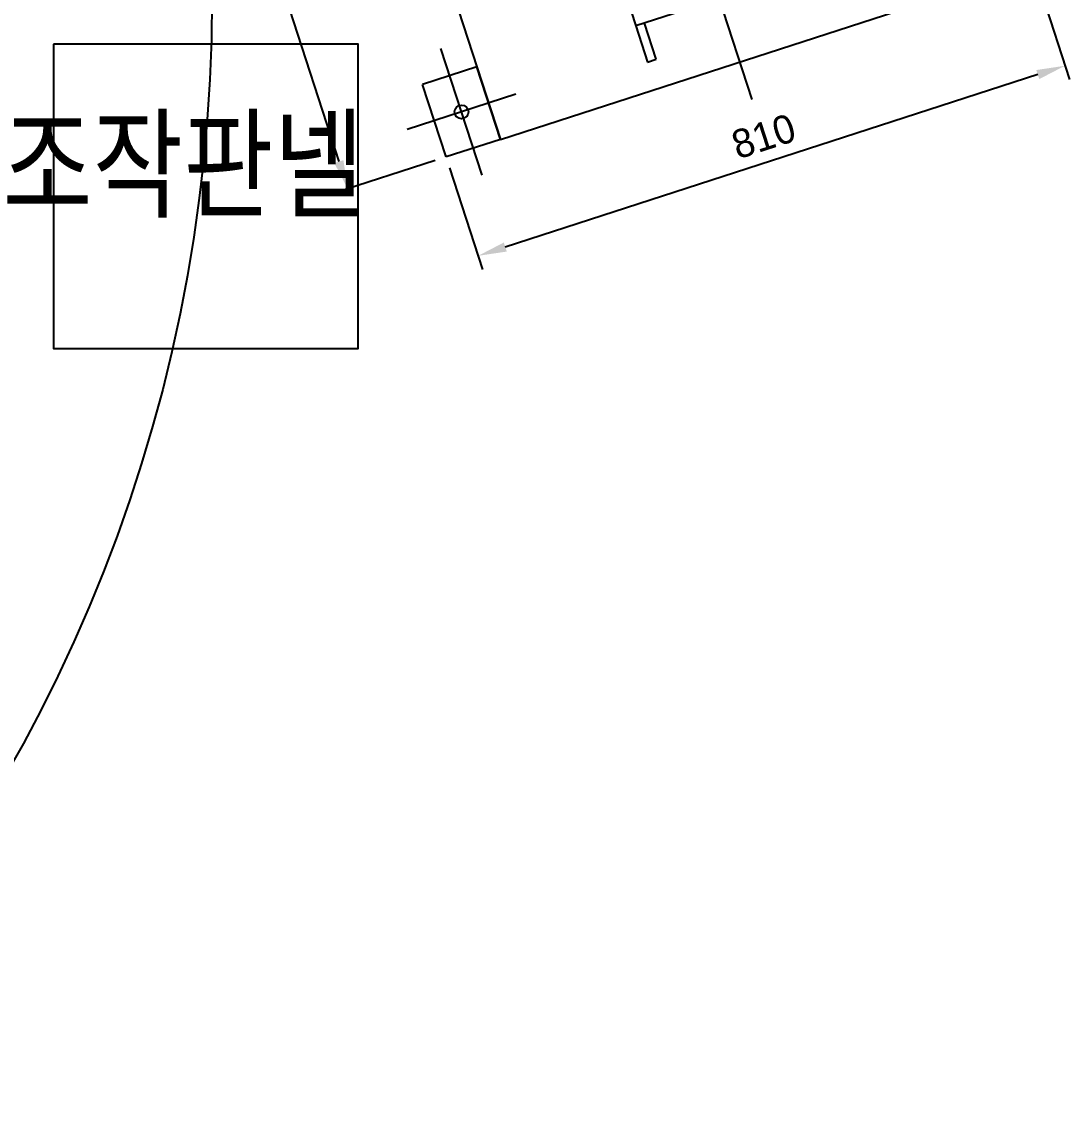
# Model space of a CAD drawing. Header units: millimetres. Extents: x 10462777 to 22643323, y 453826 to 1389191.
# Drawn here: x 11283908 to 11285284, y 582828 to 584246 of the extents above; entities that cross this region are included whole.
import ezdxf

# ---------------------------------------------------------------- set-up
doc = ezdxf.new("R2010")
doc.units = ezdxf.units.MM
doc.header["$LTSCALE"] = 200
doc.header["$MEASUREMENT"] = 0
doc.header["$PDMODE"] = 35
doc.header["$PDSIZE"] = -5
doc.layers.get('0').update_dxf_attribs({"linetype": 'CONTINUOUS'})
doc.layers.get('DEFPOINTS').update_dxf_attribs({"linetype": 'CONTINUOUS'})
for name, color, linetype in [('7', 7, 'CONTINUOUS'), ('CENTER', 1, 'CONTINUOUS'), ('TEXT', 7, 'CONTINUOUS')]:
    doc.layers.add(name, color=color, linetype=linetype)
doc.layers.add('LAYOUT', color=8, linetype='CONTINUOUS', lineweight=25)
doc.styles.add('ABB', font='txt.shx ', dxfattribs={"width": 0.8, "bigfont": ' whgtxt.shx'})
doc.styles.get("Standard").update_dxf_attribs({"font": 'SYMBOL'})
doc.dimstyles.new('ROMANS', dxfattribs={"dimtxt": 2.5, "dimasz": 2.5, "dimexe": 1.25, "dimexo": 0.625, "dimtad": 1, "dimdec": 4, "dimdsep": 46, "dimlunit": 6, "dimtxsty": 'Standard', "dimcen": 2.5, "dimadec": 0, "dimazin": 0, "dimtfac": 1, "dimtdec": 4, "dimtmove": 0, "dimatfit": 3, "dimfxl": 1, "dimtolj": 1, "dimtzin": 0, "dimarcsym": 0})

# ---------------------------------------------------------------- blocks, each defined once
blk = doc.blocks.new('r710ic')
at = {"layer": 'LAYOUT', "color": 3}
blk.add_circle((272041.4, 104232.6), 2050.1, dxfattribs=at)
blk = doc.blocks.new('*D378')
at = {"layer": '7', "color": 1, "lineweight": -2, "transparency": 16777216}
for p, q in [((11284235.5, 584729.4), (11284102.8, 584686.4)), ((11284132.1, 584656.5), (11284324.7, 584061.9)), ((11284451.2, 584063.4), (11284318.5, 584020.4))]:
    blk.add_line(p, q, dxfattribs=at)
at = {"layer": '7', "color": 1, "transparency": 16777216}
for points in [[(11284138.1, 584658.4), (11284126.2, 584654.6), (11284120.6, 584692.2)], [(11284330.7, 584063.8), (11284318.8, 584060), (11284336.3, 584026.2)]]:
    blk.add_solid(points, dxfattribs=at)
at = {"layer": 'DEFPOINTS', "color": 0, "transparency": 16777216}
for p in [(11284249.8, 584734), (11284465.5, 584068.1), (11284336.3, 584026.2)]:
    blk.add_point(p, dxfattribs=at)
at = {"layer": '7', "color": 4, "transparency": 16777216, "insert": (11284260.6, 584369.6), "char_height": 37.5, "attachment_point": 5, "rotation": 287.9473}
blk.add_mtext('\\A1;700', dxfattribs=at)
blk = doc.blocks.new('*D380')
at = {"layer": '7', "color": 1, "lineweight": -2, "transparency": 16777216}
for p, q in [((11285240.7, 584303.4), (11285283.9, 584169.9)), ((11285242.5, 584176.2), (11284543.2, 583949.7)), ((11284470.1, 584053.8), (11284513.3, 583920.3))]:
    blk.add_line(p, q, dxfattribs=at)
at = {"layer": '7', "color": 1, "transparency": 16777216}
for points in [[(11285240.5, 584182.2), (11285244.4, 584170.3), (11285278.1, 584187.8)], [(11284541.3, 583955.7), (11284545.2, 583943.8), (11284507.6, 583938.2)]]:
    blk.add_solid(points, dxfattribs=at)
at = {"layer": 'DEFPOINTS', "color": 0, "transparency": 16777216}
for p in [(11285236.1, 584317.7), (11284465.5, 584068.1), (11284507.6, 583938.2)]:
    blk.add_point(p, dxfattribs=at)
at = {"layer": '7', "color": 4, "transparency": 16777216, "insert": (11284882.5, 584095.1), "char_height": 37.5, "attachment_point": 5, "rotation": 17.9473}
blk.add_mtext('\\A1;810', dxfattribs=at)

msp = doc.modelspace()

# ---------------------------------------------------------------- linework, layer by layer
at = {"ltscale": 10, "elevation": 0}
msp.add_lwpolyline([(11283949.84121, 584216.26229), (11283949.84121, 583816.26229), (11284349.84121, 583816.26229), (11284349.84121, 584216.26229)], close=True, dxfattribs=at)
at = {"layer": '7', "color": 4}
for p, q in [((11284321.13812, 584757.1122, 0), (11284536.83708, 584091.1738, 0)), ((11284933.37534, 584311.06334, 0), (11284714.56701, 584240.19082, 0)), ((11284536.83708, 584091.1738, 0), (11285164.72186, 584294.54711, 0)), ((11284708.40418, 584259.21764, 0), (11284714.56701, 584240.19082, 0))]:
    msp.add_line(p, q, dxfattribs=at)
at = {"layer": '7', "color": 2}
for p, q in [((11284714.56701, 584240.19082, 0), (11284729.97408, 584192.6238, 0)), ((11284741.39016, 584196.32149, 0), (11284725.98309, 584243.88852, 0)), ((11284729.97408, 584192.6238, 0), (11284741.39016, 584196.32149, 0)), ((11284506.02294, 584186.30786, 0), (11284434.6724, 584163.19725, 0)), ((11284536.83708, 584091.1738, 0), (11284506.02294, 584186.30786, 0)), ((11284465.48654, 584068.0632, 0), (11284434.6724, 584163.19725, 0)), ((11284536.83708, 584091.1738, 0), (11284465.48654, 584068.0632, 0))]:
    msp.add_line(p, q, dxfattribs=at)
msp.add_circle((11284485.75474, 584127.18553, 0), 9, dxfattribs=at)
at = {"layer": 'CENTER'}
for p, q in [((11283696.01967, 587758.00927, 0), (11284866.81712, 584143.34659, 0)), ((11284512.71711, 584043.94323, 0), (11284458.79237, 584210.42783, 0)), ((11284557.10529, 584150.29613, 0), (11284414.4042, 584104.07492, 0))]:
    msp.add_line(p, q, dxfattribs=at)

# ---------------------------------------------------------------- block references
at = {"layer": 'LAYOUT', "color": 2, "rotation": 270}
msp.add_blockref('r710ic', (11177875.24796, 856316.46559, 0), dxfattribs=at)

# ---------------------------------------------------------------- texts
at = {"layer": 'TEXT', "lineweight": -3, "style": 'ABB', "width": 0.85}
msp.add_text('조작판넬', height=132, dxfattribs=at).set_placement((11283882.79001, 583987.88221, 0))

# ---------------------------------------------------------------- dimensions: what is measured, and where the dimension line sits
at = {"layer": '7'}
for base, p1, angle, picture, middle in [((11284336.29202, 584026.2168, 0), (11284249.78758, 584734.0016, 0), 287.94725665, '*D378', (11284260.55029, 584369.58577, 0)), ((11284507.56038, 583938.16649, 0), (11285236.07241, 584317.65771, 0), 17.94725669, '*D380', (11284882.45354, 584095.07149, 0))]:
    dim = msp.add_linear_dim(base=base, p1=p1, p2=(11284465.48654, 584068.0632, 0), angle=angle, dimstyle='ROMANS', override={"dimscale": 15, "dimexo": 1, "dimgap": 1, "dimclrd": 1, "dimclre": 1, "dimclrt": 4, "dimadec": 4, "dimazin": 2}, dxfattribs=at)
    dim.commit()
    dim.dimension.update_dxf_attribs({"geometry": picture, "text_midpoint": middle})

doc.saveas('drawing.dxf')
